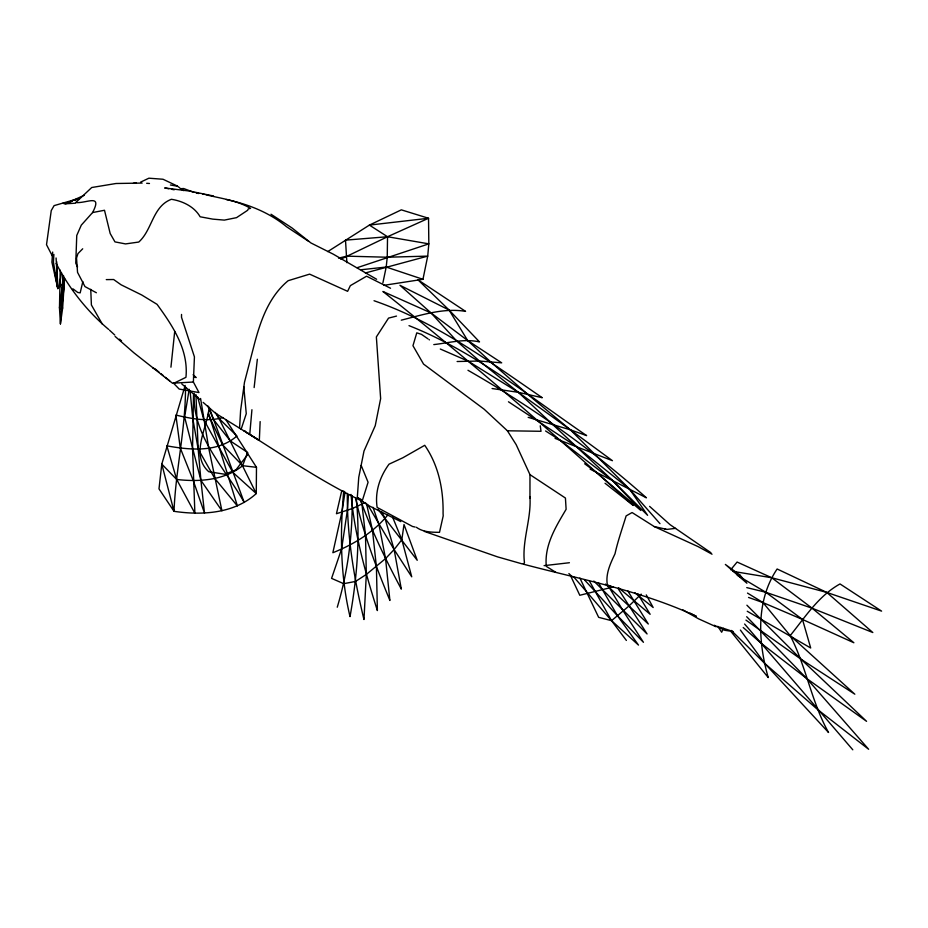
<?xml version="1.0" encoding="UTF-8"?>
<svg xmlns="http://www.w3.org/2000/svg" width="928" height="928" viewBox="0 0 928 928"><rect width="100%" height="100%" fill="white"/><g stroke="black" fill="none" stroke-linecap="round" stroke-linejoin="round"><path stroke-width="1.39" d="M690.142 613.164L696.244 616.285C641.376 590.776 581.694 579.559 523.543 564.224L524.448 562.623C521.791 541.082 531.373 519.135 529.958 497.304L529.981 474.649L516.154 444.628L507.407 430.789L484.161 409.225L423.539 364.078L412.96 345.715L416.776 332.85L421.463 334.347L427.994 338.848M60.204 270.199L59.485 308.015L60.424 323.895L62.652 308.026L64.542 278.435M225.829 419.572L256.476 467.318L256.267 493.557C234.25 513.613 202.107 515.492 174 511.316L158.99 488.847L161.797 464.104L185.159 385.433M181.54 314.441L181.505 317.272L194.428 356.874L193.384 382.023L198.998 392.579L179.174 389.052L173.408 383.102M185.496 386.953C185.716 428.713 175.682 469.626 174 511.316L161.797 464.104L176.691 479.486L194.88 513.207L192.56 448.978L193.511 394.597M53.894 254.4L53.418 262.056L57.814 288.55L56.678 261.638M62.93 275.523L60.424 323.895M203.139 402.369L215.424 413.215L259.33 440.417L260.142 421.602M348.499 494.647L347.362 510.365L341.632 548.842L331.574 578.376L343.708 583.689L355.528 581.438L366.316 574.444L385.561 558.586L394.122 549.55L401.824 539.713L404.005 524.506L417.217 560.28L378.079 509.449M52.676 252.056L51.91 262.183L57.814 288.55L57.06 280.511M56.086 257.984L57.814 288.55L54.81 272.646M343.72 490.97C339.938 532.823 340.263 575.557 350.018 616.621C356.99 578.016 360.192 538.379 356.352 499.264M63.556 275.662L59.485 308.015L61.55 309.372L62.652 308.026M170.938 367.186L174.708 331.47M251.929 409.724L249.748 434.513M61.55 309.372L64.345 283.968L63.51 278.47M254.133 387.568L257.346 359.252M247.602 452.551L247.277 455.091L235.99 469.812L224.97 474.278L208.754 471.714C190.588 455.497 206.12 429.734 208.835 409.979M390.549 288.26L366.595 276.208L350.355 285.638L347.617 291.322L309.616 274.143L288.156 280.697C269.364 296.287 261.116 319.174 254.887 342.188L244.493 382.243L240.619 410.454L239.528 428.434M60.065 286.764L59.717 283.933L61.48 272.704M345.042 492.142L341.91 512.059L332.85 552.728C353.591 544.469 373.439 532.533 387.707 515.075M189.184 389.308L184.614 417.101L200.924 480.368L204.496 513.103L193.256 480.565L180.252 447.957L175.868 415.094C191.168 418.586 207.466 422.043 222.94 417.542M400.792 521.606L367.407 504.983L357.303 497.42L358.753 477.352L363.996 451.054L375.237 425.708L380.642 398.599L376.362 336.934L388.542 318.107L396.523 316.088M383.751 285.348L422.959 279.305L427.715 256.116L428.829 243.855L428.539 218.266L401.325 209.844L369.39 225.098L327.746 251.604M382.893 282.912L386.199 267.044L387.243 257.23L387.533 236.733L369.39 225.098L428.539 218.266L387.533 236.733L340.785 259.214M341.794 490.564L336.446 513.741L352.362 508.544L365.098 502.535M337.258 607.214C348.128 571.126 352.872 533.24 352.118 495.587M529.934 498.046L529.958 496.561M241.094 429.409L246.268 413.679L243.774 386.674M77.558 266.916L75.76 263.192L76.757 235.468L81.304 225.133L92.58 212.547C102.718 193.175 86.722 203.557 75.736 202.559L75.261 203.209L64.334 203.87L63.104 203.035M82.847 281.532L80.179 292.865L77.766 292.471L73.15 288.968L72.894 290.197L72.523 289.292M723.446 628.349L721.671 632.235L717.808 626.33M612.758 587.041L607.364 584.895C605.369 573.956 610.485 563.377 615.009 553.784C617.862 540.931 622.294 528.45 626.133 515.898L632.084 512.546L654.263 526.57L666.93 529.412L675.584 528.334M730.73 569.746L737.11 562.043L771.76 577.761L826.778 592.424L881.6 611.123L840.014 583.944C818.693 595.73 805.144 617.074 790.192 635.622C806.328 666.571 811.408 701.904 828.542 732.494L764.765 663.439L731.31 630.448M82.708 248.785L77.964 253.599L76.537 258.054L77.546 272.38L84.982 286.601L96.396 292.761M641.19 594.117L628.79 606.158L611.54 620.67L598.653 617.34L579.896 578.086M75.736 202.559L91.721 187.514L116.035 183.5L142.146 183.071M64.345 283.968L62.582 285.348L59.717 283.933M429.061 339.613L429.444 339.892M174.151 383.113L185.948 377.313C188.686 349.601 172.573 325.705 157.052 304.338L141.764 295.011L121.058 284.78L113.657 279.525L106.279 279.618M140.604 182.12L148.898 178.199L162.992 179.243L177.283 186.018M66.364 203.278L84.286 195.274M65.586 203.789L72.314 201.237M75.017 200.228L79.054 198.696M357.129 267.716L428.829 243.855L387.533 236.733L345.506 240.143L346.875 262.682M78.126 198.708L54.102 205.622L51.249 210.575L46.516 244.702L52.304 255.942M365.342 272.983L427.715 256.116L387.243 257.23L346.852 256.151L338.534 258.146M613.037 587.006L579.791 595.277L570.708 575.998M401.29 320.16C422.24 314.928 443.758 307.713 465.554 311.367L418.006 279.862L449.059 310.022L479.509 341.898C464.186 338.5 448.99 342.884 433.794 344.601M92.58 212.547L104.504 210.273L110.188 233.531L114.968 241.895L125.535 243.913L138.771 242.046C152.447 229.842 152.447 206.445 171.39 199.288C182.665 201.074 194.312 206.596 200.135 216.781L212.744 219.124L224.309 220.11L236.536 217.651L247.637 210.296L248.31 208.87L250.548 208.371C237.023 200.332 220.794 198.464 205.761 194.718M544.075 565.651L569.409 562.728M361.085 269.746L386.199 267.044L422.959 279.305M133.365 183.292L136.219 182.99M193.384 382.023L172.48 383.206L133.852 352.768L115.107 336.423M457.121 361.514L479.486 361.027L501.688 362.848L467.7 340.564L431.056 312.956L399.968 285.29L449.059 310.022L467.7 340.564L490.889 362.117L527.51 394.156L570.372 429.815L612.434 460.694L555.072 438.387M507.407 430.789L541.024 431.288L540.247 425.801M226.258 199.52L226.258 199.52C248.112 204.137 269.224 212.408 286.555 226.734L308.78 241.454M146.67 183.292L149.466 183.489M170.416 184.985L177.561 186.25L179.87 187.932M664.309 528.682L665.689 529.03M256.476 467.318L242.637 465.705L222.5 444.732L208.197 414.248M492.084 388.53L518.311 392.312L542.277 397.729C488.963 361.166 435.696 322.016 374.03 300.73M196.249 193.105L198.87 193.511M732.621 571.312L771.76 577.761L812.162 608.234L853.864 642.744L802.5 619.452L763.06 602.62L748.548 597.435M168.768 188.744L164.685 187.966L189.579 191.064L213.521 195.994M171.483 189.266L174.209 189.776M202.814 194.114L204.404 194.428M415.129 527.034L412.566 526.501L377.139 507.419C374.703 491.828 379.888 476.69 389.018 464.186L402.833 457.782L424.734 445.301C438.538 465.264 443.468 489.334 443.074 513.323L443.201 515.898L439.512 532.324C431.659 532.301 423.006 532.185 416.405 527.301M193.546 376.93L196.168 377.568L193.117 374.726M746.762 587.61L765.809 592.273L812.162 608.234L872.819 632.525L826.778 592.424L777.13 568.992C755.566 600.845 758.141 642.141 768.233 677.556L730.603 631.086M152.981 368.219L154.802 368.671L159.059 372.151M528.171 417.345L570.372 429.815L586.624 435.615C529.157 396.268 474.417 351.48 409.004 325.647M522.36 563.946L497.501 556.858L424.305 531.384M719.641 627.05L733.039 631.539L724.849 630.298L714.27 625.252M193.975 192.374L183.674 188.535L180.403 188.709L183.663 190.611M362.836 501.491C322.132 481.968 284.42 456.321 246.233 432.228L249.667 434.362M440.301 349.021L468.164 361.166L518.311 392.312L570.372 429.815L629.59 489.149L659.982 523.659M716.056 626.748L698.54 618.814L682.776 609.812M654.263 526.57L698.192 546.662L712.031 554.213M357.895 497.837L362.477 500.146L368.08 482.247L361.189 465.427M590.08 469.116L646.41 497.814C591.716 449.129 531.512 406.626 467.979 370.284M243.554 430.627L245.062 431.474L244.98 430.87M747.249 611.262L810.689 647.988L802.5 619.452L765.809 592.273L737.273 575.279M376.629 279.258L333.245 254.156L310.892 242.939L291.891 227.87L270.999 214.229M747.504 593.085L763.06 602.62L790.192 635.622L854.827 694.202L801.015 659.216L745.961 620.113M529.981 474.649L565.43 498.046L566.115 509.31C555.872 526.698 544.284 545.026 546.279 566.347L555.663 572.24M250.873 435.116L259.33 440.417M508.463 401.778L576.346 446.484L629.59 489.149L647.616 515.307L612.561 480.495L518.311 392.312L479.486 361.027L456.773 341.086L431.056 312.956L382.916 291.473C468.872 359.809 551.708 431.961 633.267 505.458L605.044 483.256M545.571 430.963L560.141 440.255L612.561 480.495L640.854 510.481L596.321 472.329L584.64 463.768M710.918 552.717L669.97 524.598L649.6 506.375M634.671 592.621L653.173 607.515L646.259 594.894M161.182 373.891L163.305 375.631M165.439 377.371L169.685 380.851M56.167 263.436C69.136 288.399 87.035 311.228 108.599 329.382M119.492 339.149L121.556 340.889M618.628 587.784L650.145 614.29L637.629 593.688M181.795 383.948L199.972 399.62M743.212 627.525L761.459 643.498L806.734 678.53L866.566 721.323L801.015 659.216L746.901 605.207M109.504 330.194L114.747 335.008M605.462 584.083L648.301 624.01L627.711 590.788M568.887 573.55L572.251 576.845M746.68 616.714L806.734 678.53L868.631 749.267L817.846 709.723L764.765 663.439L740.405 630.066M593.816 581.032L647.071 633.952L617.99 588.375M584.652 580.046L617.572 615.844L643.452 642.304L623.187 610.937L608.072 585.498M852.797 749.801L744.616 624.034M573.968 577.193L611.54 620.67L626.377 640.448M215.238 412.38L219.054 418.528L256.267 493.557L232.742 472.282L203.777 419.676L197.629 396.906M102.358 324.185L91.396 304.964L90.747 289.316M367.569 504.472L394.122 549.55L411.73 576.81L401.824 539.713L392.59 517.058M598.386 582.61L617.572 615.844L638.487 645.088L611.54 620.67L589.303 580.789M216.595 413.656L219.054 418.528L236.93 435.998C217.79 452.725 190.043 450.068 166.843 445.834L176.691 479.486C199.195 482.015 224.309 480.46 242.637 465.705L247.532 452.435L230.411 441.02L213.336 419.375L207.918 405.965M381.814 512.059L385.004 518.427L394.122 549.55L401.325 589.129C386.025 560.361 371.734 530.978 360.609 500.331M523.264 563.609L523.543 564.224M209.09 407.23L244.203 502.431C224.68 467.515 192.293 436.183 194.114 393.263M373.01 507.291L378.914 524.482L385.561 558.586L389.899 600.486C376.258 567.136 363.08 533.31 355.575 497.976M208.452 412.832L237.382 505.922L214.797 478.454L198.174 449.048L192.769 418.458L190.043 390.688M360.818 500.064L361.955 504.24L365.516 535.502L366.316 574.444L363.973 619.521C353.974 578.272 346.956 535.99 347.327 493.441M366.467 503.382L372.476 530.236L376.42 566.822L377.383 610.566C365.342 572.75 354.531 534.11 351.062 494.438M200.587 398.483L208.765 448.34L221.92 510.771L200.924 480.368L198.174 449.048L195.936 394.539M739.848 574.977L725.36 564.444L746.901 583.236L739.848 574.977"/></g></svg>
